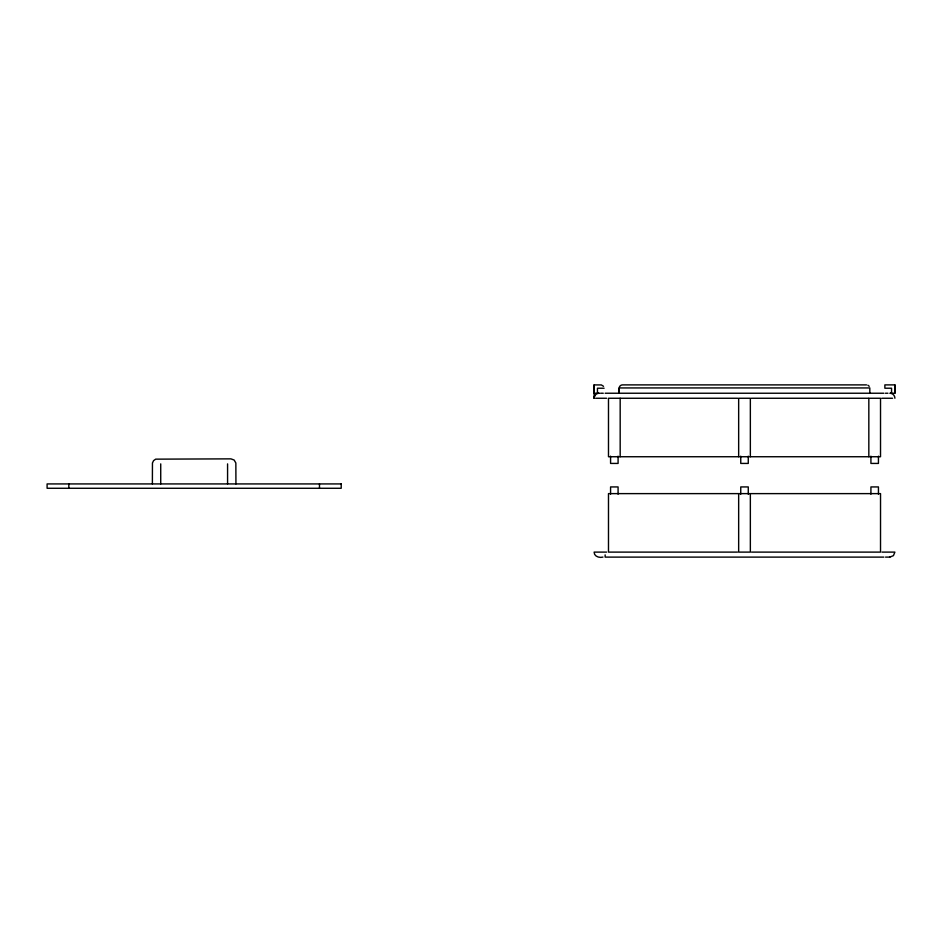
<?xml version="1.0" encoding="UTF-8"?>
<svg xmlns="http://www.w3.org/2000/svg" width="942" height="942" viewBox="0 0 942 942"><rect width="100%" height="100%" fill="white"/><g stroke="black" fill="none" stroke-linecap="round" stroke-linejoin="round"><path stroke-width="1.41" d="M894.9 398.254A5.016 5.016 0 0 0 889.884 393.238L894.888 393.238L894.9 384.889L884.868 384.889L884.868 388.222L891.556 388.222L891.556 393.238M889.778 557.111L893.428 555.65L894.9 552.106L881.983 552.106M594.108 384.889L594.108 393.238L599.124 393.238A5.016 5.016 0 0 0 594.108 398.254L594.108 384.913L601.373 384.937L603.528 386.314M866.499 384.889L622.521 384.889A3.344 3.344 0 0 0 619.177 388.222L619.177 393.238L619.188 387.939L869.819 387.939L869.831 393.238M604.105 388.222L597.452 388.222L597.452 393.238M600.584 393.238L603.269 393.238M605.153 393.238L883.855 393.238M885.421 393.238L887.929 393.238M595.627 398.254L606.636 398.254M737.657 398.254L608.485 398.254L608.485 456.74L880.523 456.74L880.523 398.254L868.83 398.254L868.83 456.74M751.351 398.254L868.406 398.254M881.794 398.254L892.569 398.254M606.636 552.106L594.108 552.106C594.013 556.545 599.371 558.076 602.951 557.111M737.48 552.106L608.485 552.106L608.485 493.62L880.534 493.62L880.523 552.106L751.528 552.106M883.867 557.111L605.141 557.111L605.141 554.885M885.539 557.111L889.884 557.111M867.9 385.196L869.231 386.314M894.9 384.889L894.9 393.238M878.439 456.163L878.439 463.429L870.926 463.429L870.914 456.163M878.439 494.197L878.439 486.932L870.926 486.932L870.914 494.197M750.35 456.74L750.35 398.254L738.658 398.254L738.658 456.74M750.35 493.62L750.35 552.106L738.658 552.106L738.658 493.62M748.266 456.163L748.266 463.429L740.765 463.429L740.742 456.163M748.266 494.197L748.266 486.932L740.765 486.932L740.742 494.197M620.177 398.254L620.177 456.74M618.093 456.163L618.093 463.429L610.581 463.429L610.569 456.163M618.082 494.197L618.082 486.932L610.581 486.932L610.569 494.197M319.479 483.929L319.479 488.274M235.936 483.929L235.853 463.005L234.134 460.026L230.908 458.86L155.689 459.154L153.558 460.65L152.451 463.005L152.38 483.929M227.575 463.876L227.575 483.929M160.729 463.876L160.729 483.929M68.825 483.929L68.825 488.274M594.108 398.254A5.016 5.004 -90 0 1 594.779 395.746M598.676 393.261A5.016 5.004 -90 0 1 599.112 393.238M341.204 483.929L47.1 483.929L47.1 488.274L341.204 488.274L341.204 483.929"/></g></svg>
